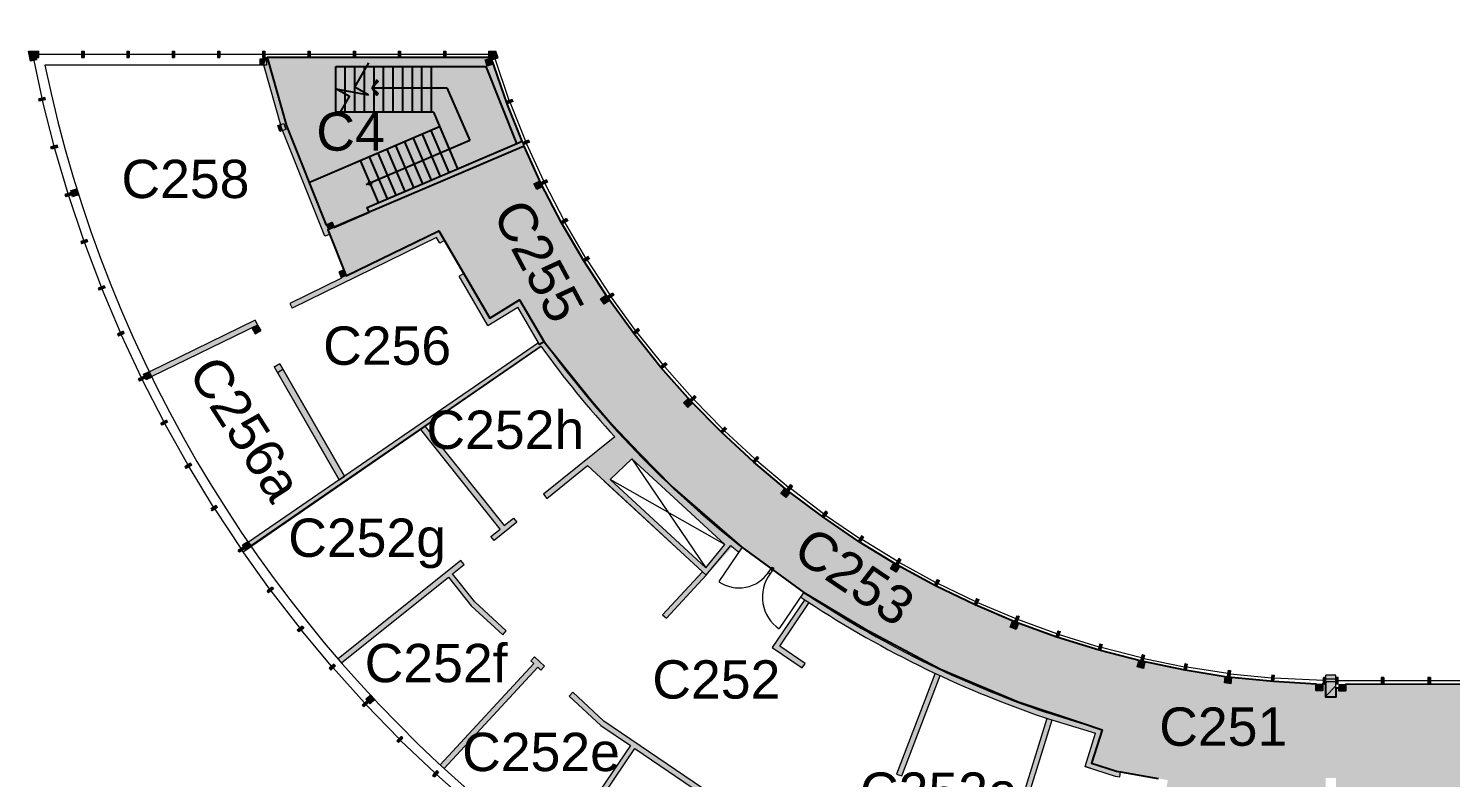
# Model space of a CAD drawing. Extents: x 674 to 9317, y -1087 to 3542.
# Drawn here: x 674 to 2009, y 1297 to 2001 of the extents above; entities that cross this region are included whole.
import ezdxf

# ---------------------------------------------------------------- set-up
doc = ezdxf.new("R2010")
doc.units = 0
doc.header["$LTSCALE"] = 0.004
doc.header["$MEASUREMENT"] = 0
doc.layers.get('0').update_dxf_attribs({"linetype": 'CONTINUOUS'})
for name, color, linetype in [('CORRIDOR HATCH', 253, 'CONTINUOUS'), ('SOLID', 7, 'CONTINUOUS'), ('STAIR', 252, 'CONTINUOUS')]:
    doc.layers.add(name, color=color, linetype=linetype)
doc.layers.add('Room Number', color=7, linetype='CONTINUOUS', lineweight=9)
doc.layers.add('WALL', color=7, linetype='CONTINUOUS', lineweight=0)
doc.styles.add('style1', font='arial.ttf')

# ---------------------------------------------------------------- blocks, each defined once
blk = doc.blocks.new('*X23')
at = {"color": 0}
for p, q in [((773.988886, 1318.461108), (783.488886, 1327.961108)), ((782.402147, 1314.5), (783.488886, 1315.586739))]:
    blk.add_line(p, q, dxfattribs=at)

msp = doc.modelspace()

# ---------------------------------------------------------------- hatches: boundary and pattern name
at = {"layer": 'CORRIDOR HATCH'}
h = msp.add_hatch(color=256, dxfattribs=at)
h.dxf.hatch_style = 1
h.paths.add_polyline_path([(2231.1, 2606.9), (2231.1, 2457.7), (2623.6, 2457.7), (2623.6, 2472.4), (2636.2, 2472.4), (2636.2, 2600.4), (2623.6, 2600.4), (2623.6, 2606.9)])
h.paths.add_polyline_path([(953.3, 1816.2), (958.8, 1818.6), (960.7, 1814.1), (993.8, 1828.3), (991.9, 1832.7), (1132.6, 1893), (1137.4, 1895), (1123.4, 1930.1), (1108.4, 1973.6), (936.2, 1973.6), (898, 1973.6), (916.1, 1909.4)])
h.paths.add_polyline_path([(1791.5, 1230.9), (1791.5, 1226), (1787.5, 1226), (1787.5, 1036.4), (1892.1, 1036.4), (1892.1, 1226), (1827.5, 1226), (1827.5, 1230.9)])
h.paths.add_polyline_path([(2220.7, 1025), (2220.7, 1003.4), (2225.1, 1003.4), (2225.1, 992.4), (2220.7, 992.4), (2220.7, 798.4), (2225.1, 798.4), (2225.1, 794), (2383.1, 794), (2383.1, 797.4), (2392.1, 797.4), (2392.1, 794), (2536.1, 794), (2536.1, 814.5), (2540.9, 814.5), (2540.9, 914.5), (2536.1, 914.5), (2536.1, 935), (2366.1, 935), (2366.1, 1025)])
h.paths.add_polyline_path([(3828, 1219.5), (3828, 1008.4), (4073.1, 1008.4), (4073.1, 1019.9), (4078, 1019.9), (4078, 1207.9), (4073.1, 1207.9), (4073.1, 1219.5)])
h.paths.add_polyline_path([(4403.6, 2785.9), (4403.6, 2617.9), (4655.6, 2617.9), (4655.6, 2659.9), (4667.6, 2659.9), (4667.6, 2731.9), (4655.6, 2731.9), (4655.6, 2785.9)])
h.paths.add_polyline_path([(5211.2, -706.1), (5211.2, -712.1), (5201.2, -712.1), (5201.2, -962.1), (5255.2, -962.1), (5255.2, -712.1), (5247.2, -712.1), (5247.2, -706.1)])
h.paths.add_polyline_path([(5585.6, 613.9), (5585.6, 601.9), (5401.6, 601.9), (5401.6, 437.9), (5663.6, 437.9), (5663.6, 601.9), (5657.6, 601.9), (5657.6, 613.9)])
edge = h.paths.add_edge_path()
edge.add_arc((5687.6, 1657.9), 71.8, 270, 450)
edge.add_line((5687.6, 1729.7), (5587.9, 1729.9))
edge.add_line((5587.9, 1729.9), (5587.9, 1727.3))
edge.add_line((5587.9, 1727.3), (5577.4, 1727.3))
edge.add_line((5577.4, 1727.3), (5577.4, 1725.8))
edge.add_line((5577.4, 1725.8), (5578.9, 1725.8))
edge.add_line((5578.9, 1725.8), (5578.9, 1659.9))
edge.add_line((5578.9, 1659.9), (5587.9, 1659.9))
edge.add_line((5587.9, 1659.9), (5587.9, 1585.9))
edge.add_line((5587.9, 1585.9), (5681.6, 1585.9))
edge.add_line((5681.6, 1585.9), (5687.6, 1586.1))
h.paths.add_polyline_path([(6335.6, 2785.9), (6335.6, 2617.9), (6527.6, 2617.9), (6527.6, 2605.9), (6599.6, 2605.9), (6599.6, 2617.9), (6605.6, 2617.9), (6605.6, 2785.9)])
h.paths.add_polyline_path([(7421.6, 613.9), (7421.6, 601.9), (7415.6, 601.9), (7415.6, 433.9), (7679.6, 433.9), (7679.6, 601.9), (7493.6, 601.9), (7493.6, 613.9)])
h.paths.add_polyline_path([(8765, 2446.3), (8765, 2440), (8757.8, 2440), (8757.8, 2403.5), (8765, 2403.5), (8765, 2203.3), (8920.7, 2203.3), (8920.7, 2446.3)])
h = msp.add_hatch(color=256, dxfattribs=at)
h.dxf.hatch_style = 1
h.paths.add_polyline_path([(2622, 1376.4), (2214.1, 1376.4), (2214.1, 1380.8), (2208.1, 1380.8), (2208.1, 1385.2), (2165.4, 1385.2), (2121.6, 1385.2), (1910.6, 1384.9), (1910.6, 1378.9), (1904.6, 1378.9), (1904.6, 1381.4), (1901.6, 1381.4), (1901.6, 1372.8), (1892.1, 1372.8), (1892.1, 1385.3), (1890.1, 1385.4), (1889.1, 1385.2), (1889.1, 1379.2), (1883.1, 1379.2), (1883.1, 1385.2), (1843, 1387.7), (1803.7, 1391.4), (1797.7, 1392.1), (1759.9, 1398.3), (1719.3, 1406.6), (1679.3, 1416.9), (1639.7, 1429.2), (1600.8, 1443.2), (1562.8, 1459.5), (1525.5, 1477.5), (1489.2, 1497.3), (1453.9, 1518.8), (1419.7, 1542.1), (1386.5, 1566.9), (1354.9, 1593.6), (1324.6, 1621.7), (1295.4, 1651.1), (1267.8, 1682.6), (1242.3, 1714.5), (1218, 1748), (1195.4, 1782.6), (1174.5, 1818.4), (1155.3, 1855), (1139.3, 1890.5), (955.1, 1811.7), (972.3, 1768.5), (1059.2, 1810.8), (1107.1, 1728.7), (1135.1, 1746), (1158, 1706.7), (1202.9, 1650.9), (1221.6, 1629), (1247.9, 1601.5), (1278.3, 1570.4), (1343.8, 1513.8), (1402.1, 1471.3), (1458.6, 1437.4), (1530.2, 1399.1), (1603.2, 1368.6), (1662.8, 1348.7), (1682, 1342.2), (1672.2, 1310.8), (1695.6, 1303.5), (1699.4, 1302.8), (1734.8, 1296.5), (1743.8, 1294.9), (1733.9, 1239.8), (1783.8, 1230.9), (1791.5, 1230.9), (1827.5, 1230.9), (1892.1, 1230.9), (1892.1, 1296.8), (1901.6, 1296.8), (1901.6, 1288.4), (2220.7, 1288.4), (2220.7, 1171.4), (2231.1, 1171.4), (2231.1, 1159.9), (2231.1, 1158.5), (2523.8, 1158.5), (2523.8, 1279.9), (2615.1, 1279.9)])
at = {"layer": 'SOLID'}
for points in [[(1110.2, 1967.4), (1104.5, 1965.6), (1102.7, 1971.3), (1108.4, 1973.1)], [(889, 1722.4), (883.6, 1719.8), (886.8, 1714.2), (892, 1717.2)]]:
    msp.add_hatch(color=256, dxfattribs=at).paths.add_polyline_path(points)
h = msp.add_hatch(color=256, dxfattribs=at)
h.dxf.hatch_style = 1
h.paths.add_polyline_path([(912.9, 1680.8), (907.7, 1677.8), (965.7, 1577), (970.6, 1580.4)])
h.paths.add_polyline_path([(909.9, 1686), (904.7, 1683), (907.7, 1677.8), (912.9, 1680.8)])
h.paths.add_polyline_path([(1082.6, 1770.7), (1078.4, 1768.2), (1105.4, 1721.9), (1133.4, 1739.2), (1153.9, 1704), (1158, 1706.7), (1135.1, 1746), (1107.1, 1728.7)])
h.paths.add_polyline_path([(1059.2, 1810.8), (972.3, 1768.5), (970.1, 1774.1), (965.6, 1772.2), (967.9, 1766.3), (919.2, 1742.6), (921.4, 1738.2), (1057.2, 1804.5), (1060.3, 1799.3), (1064.5, 1801.7)])
h = msp.add_hatch(color=256, dxfattribs=at)
h.dxf.hatch_style = 1
h.paths.add_polyline_path([(1306.7, 1490.7), (1310.4, 1487.3), (1335, 1514, 0.002002), (1341.1, 1509.1), (1344.1, 1513.5, -0.069057), (1158, 1706.7), (1153.9, 1704), (1152.9, 1705.7), (970.6, 1580.4), (970.6, 1580.4), (965.7, 1577), (880.4, 1518.4), (882.7, 1515.1), (1155.1, 1702.4, 0.028363), (1224.5, 1617.3), (1157.4, 1563.5), (1160.5, 1559.6), (1198.9, 1590.4)])
h.paths.add_polyline_path([(1240.6, 1596.6), (1327.7, 1516.1), (1309.9, 1494.4), (1220, 1577.4)], flags=16)
h = msp.add_hatch(color=256, dxfattribs=at)
h.dxf.hatch_style = 1
h.paths.add_polyline_path([(1046.3, 1627), (1042.2, 1624.2), (1116.7, 1530.8), (1108, 1523.8), (1111.1, 1519.9), (1132.5, 1537.1), (1129.3, 1541), (1120.6, 1534)])
h = msp.add_hatch(color=256, dxfattribs=at)
h.dxf.hatch_style = 1
h.paths.add_polyline_path([(1089.7, 1458.7), (1119.2, 1431.5), (1122.5, 1435.2), (1093.1, 1462.4), (1072.1, 1488.6), (1083, 1497.4), (1079.9, 1501.3), (964.7, 1408.9, 0.001018), (968, 1405.1), (1068.2, 1485.5)])
h = msp.add_hatch(color=256, dxfattribs=at)
h.dxf.hatch_style = 1
h.paths.add_polyline_path([(1310.4, 1487.3), (1306.7, 1490.7), (1269.4, 1450.3), (1273.1, 1446.9)])
h = msp.add_hatch(color=256, dxfattribs=at)
h.dxf.hatch_style = 1
h.paths.add_polyline_path([(1402, 1471.3), (1399.1, 1467, 0.066182), (1627.8, 1353.9), (1675.9, 1339), (1666.1, 1307.6), (1670.8, 1306.1), (1694.4, 1298.8), (1698.6, 1298), (1699.4, 1302.8), (1695.6, 1303.5), (1672.2, 1310.8), (1682, 1342.2), (1630, 1358.3, -0.065952)])
h = msp.add_hatch(color=256, dxfattribs=at)
h.dxf.hatch_style = 1
h.paths.add_polyline_path([(1407.1, 1461.7, -0.001292), (1402.9, 1464.5), (1372.3, 1419.6), (1400.4, 1400.4), (1403.2, 1404.6), (1379.3, 1420.9)])
h = msp.add_hatch(color=256, dxfattribs=at)
h.dxf.hatch_style = 1
h.paths.add_polyline_path([(1149, 1410.8), (1145.6, 1407.1), (1148.4, 1404.5), (1060.5, 1309.4, 0.001007), (1064.2, 1306), (1152.1, 1401.1), (1155.1, 1398.3), (1158.5, 1401.9)])
h = msp.add_hatch(color=256, dxfattribs=at)
h.dxf.hatch_style = 1
h.paths.add_polyline_path([(1529.9, 1393.2, -0.001295), (1525.4, 1395.3), (1489.1, 1300.5), (1493.9, 1299)])
h = msp.add_hatch(color=256, dxfattribs=at)
h.dxf.hatch_style = 1
h.paths.add_polyline_path([(1243.4, 1324.5), (1312.8, 1277.3), (1315.6, 1281.4), (1214.3, 1350.4), (1185, 1377.5), (1181.6, 1373.8), (1211.5, 1346.2), (1239.2, 1327.4), (1166.9, 1221.1, 0.001005), (1171, 1218.2)])
h = msp.add_hatch(color=256, dxfattribs=at)
h.dxf.hatch_style = 1
h.paths.add_polyline_path([(1635.2, 1351.6), (1630.5, 1353.1), (1531.7, 1035.1, 0.001005), (1536.5, 1033.6)])

# ---------------------------------------------------------------- linework, layer by layer
at = {"layer": 'CORRIDOR HATCH'}
msp.add_lwpolyline([(953.3, 1816.2), (958.8, 1818.6), (960.7, 1814.1), (993.8, 1828.3), (991.9, 1832.7), (1132.6, 1893), (1137.4, 1895), (1123.4, 1930.1), (1108.4, 1973.6), (936.2, 1973.6), (898, 1973.6), (916.1, 1909.4), (953.3, 1816.2)], close=True, dxfattribs=at)
msp.add_lwpolyline([(2121.6, 1385.2), (1910.6, 1384.9), (1910.6, 1378.9), (1904.6, 1378.9), (1904.6, 1381.4), (1901.6, 1381.4), (1901.6, 1372.8), (1892.1, 1372.8), (1892.1, 1385.3), (1890.1, 1385.4), (1889.1, 1385.2), (1889.1, 1379.2), (1883.1, 1379.2), (1883.1, 1385.2), (1843, 1387.7), (1803.7, 1391.4), (1797.7, 1392.1), (1759.9, 1398.3), (1719.3, 1406.6), (1679.3, 1416.9), (1639.7, 1429.2), (1600.8, 1443.2), (1562.8, 1459.5), (1525.5, 1477.5), (1489.2, 1497.3), (1453.9, 1518.8), (1419.7, 1542.1), (1386.5, 1566.9), (1354.9, 1593.6), (1324.6, 1621.7), (1295.4, 1651.1), (1267.8, 1682.6), (1242.3, 1714.5), (1218, 1748), (1195.4, 1782.6), (1174.5, 1818.4), (1155.3, 1855), (1139.3, 1890.5), (955.1, 1811.7), (972.3, 1768.5), (1059.2, 1810.8), (1107.1, 1728.7), (1135.1, 1746), (1158, 1706.7), (1202.9, 1650.9), (1221.6, 1629), (1247.9, 1601.5), (1278.3, 1570.4), (1343.8, 1513.8), (1402.1, 1471.3), (1458.6, 1437.4), (1530.2, 1399.1), (1603.2, 1368.6), (1662.8, 1348.7), (1682, 1342.2), (1672.2, 1310.8), (1695.6, 1303.5), (1699.4, 1302.8), (1734.8, 1296.5)], dxfattribs=at)
at = {"layer": 'SOLID'}
msp.add_lwpolyline([(1158, 1706.7), (1153.9, 1704), (1153.4, 1704.7)], dxfattribs=at)
for points in [[(675.5, 1972.3), (681.3, 1973.6), (673.9, 1979.6), (681.3, 1979.6)], [(681.3, 1973.6), (683.6, 1973.6), (681.3, 1979.6), (683.6, 1979.6)], [(723.8, 1973.6), (726.1, 1973.6), (723.8, 1979.6), (726.1, 1979.6)], [(766.3, 1973.6), (768.5, 1973.6), (766.3, 1979.6), (768.5, 1979.6)], [(808.8, 1973.6), (811, 1973.6), (808.8, 1979.6), (811, 1979.6)], [(851.3, 1973.6), (853.5, 1973.6), (851.3, 1979.6), (853.5, 1979.6)], [(893.7, 1973.6), (896, 1973.6), (893.7, 1979.6), (896, 1979.6)], [(936.2, 1973.6), (938.5, 1973.6), (936.2, 1979.6), (938.5, 1979.6)], [(978.7, 1973.6), (981, 1973.6), (978.7, 1979.6), (981, 1979.6)], [(1021.2, 1973.6), (1023.4, 1973.6), (1021.2, 1979.6), (1023.4, 1979.6)], [(1063.7, 1973.6), (1065.9, 1973.6), (1063.7, 1979.6), (1065.9, 1979.6)], [(1106.2, 1973.6), (1106.2, 1979.6), (1108.4, 1973.6), (1108.4, 1979.6)], [(1108.4, 1973.6), (1112.7, 1979.6), (1114.1, 1975.5)], [(1108.4, 1973.6), (1108.4, 1979.6), (1112.7, 1979.6)], [(675.5, 1972.3), (681.3, 1973.6), (675.9, 1970.1), (681.8, 1971.4)], [(891.4, 1966.3), (891.4, 1972.3), (895, 1966.3), (897.4, 1972.3)], [(911.5, 1907.7), (916.1, 1909.4), (895, 1966.3), (898, 1973.6)], [(1108.4, 1973.6), (1114.1, 1975.5), (1109.1, 1971.4), (1114.8, 1973.4)], [(683.5, 1934.9), (689.3, 1936.2), (684.1, 1932.7), (689.9, 1934)], [(1122.5, 1932.4), (1128.2, 1934.3), (1123.3, 1930.2), (1128.9, 1932.2)], [(908.1, 1909.9), (909.9, 1904.2), (910.6, 1910.7), (912.6, 1905.1)], [(952.2, 1805.7), (956.7, 1807.5), (911.5, 1907.7), (916.1, 1909.4)], [(695, 1889.7), (700.8, 1891.3), (695.6, 1887.5), (701.4, 1889.1)], [(991.9, 1832.7), (993.8, 1828.3), (1137.4, 1895), (1139.3, 1890.5)], [(1137.9, 1894.3), (1143.5, 1896.2), (1138.6, 1892.1), (1144.3, 1894.1)], [(1148.6, 1855.1), (1154, 1857.7), (1151.2, 1849.7), (1156.6, 1852.3)], [(1155, 1856.1), (1156, 1854.1), (1160.4, 1858.8), (1161.4, 1856.7)], [(708.1, 1844.9), (713.9, 1846.7), (708.9, 1842.8), (714.6, 1844.6)], [(713.6, 1848.6), (719.3, 1850.4), (715.4, 1842.9), (721.1, 1844.7)], [(953.3, 1816.2), (955.1, 1811.7), (958.8, 1818.6), (960.7, 1814.1)], [(1174, 1819.4), (1175.1, 1817.4), (1179.2, 1822.3), (1180.4, 1820.3)], [(723, 1800.7), (728.6, 1802.7), (723.7, 1798.6), (729.4, 1800.6)], [(1194.8, 1783.6), (1196, 1781.7), (1199.9, 1786.8), (1201.1, 1784.9)], [(967.9, 1766.3), (972.3, 1768.5), (965.6, 1772.2), (970.1, 1774.1)], [(739.4, 1757.1), (745, 1759.3), (740.3, 1755), (745.8, 1757.2)], [(1211.1, 1746.9), (1216.1, 1750.3), (1214.5, 1742), (1219.5, 1745.4)], [(1217.4, 1748.9), (1222.3, 1752.3), (1218.6, 1747.1), (1223.5, 1750.4)], [(889, 1722.4), (886.9, 1726.8), (789.6, 1674), (787.5, 1678.3)], [(757.4, 1714.1), (762.9, 1716.5), (758.4, 1712), (763.9, 1714.5)], [(1241.6, 1715.4), (1242.9, 1713.6), (1246.3, 1719), (1247.7, 1717.2)], [(1267.4, 1683.1), (1268.9, 1681.4), (1272, 1687), (1273.5, 1685.2)], [(777, 1671.8), (778.1, 1669.8), (782.5, 1674.4), (783.5, 1672.4)], [(781.9, 1676.2), (787.2, 1678.8), (784.5, 1670.8), (789.9, 1673.5)], [(1294.9, 1652.1), (1299.2, 1656.2), (1296.4, 1650.5), (1300.8, 1654.5)], [(1289, 1649.2), (1293.4, 1653.3), (1293.1, 1644.8), (1297.5, 1648.9)], [(798.2, 1630.2), (799.3, 1628.3), (803.5, 1633.1), (804.6, 1631.1)], [(1323.8, 1622.5), (1325.4, 1620.9), (1328, 1626.8), (1329.6, 1625.2)], [(822.1, 1587.6), (821, 1589.5), (827.2, 1590.6), (826.1, 1592.6)], [(1354.1, 1594.4), (1355.8, 1592.9), (1358.1, 1598.9), (1359.8, 1597.4)], [(1380.4, 1564), (1385.1, 1560.3), (1384.2, 1568.7), (1388.9, 1565)], [(1385.8, 1567.8), (1389.5, 1572.5), (1387.6, 1566.4), (1391.3, 1571.1)], [(846.4, 1547.8), (845.1, 1549.7), (851.4, 1551), (850.2, 1552.9)], [(1418.8, 1542.8), (1420.6, 1541.5), (1422.3, 1547.7), (1424.1, 1546.4)], [(1452.9, 1519.5), (1454.8, 1518.3), (1456.2, 1524.5), (1458.1, 1523.3)], [(872.1, 1508.9), (870.8, 1510.7), (877, 1512.3), (875.8, 1514.1)], [(878.3, 1510.9), (874.9, 1515.8), (883.2, 1514.3), (879.8, 1519.2)], [(1483.5, 1493.4), (1486.5, 1498.6), (1488.7, 1490.4), (1491.7, 1495.6)], [(1488.2, 1497.9), (1491.2, 1503.1), (1490.2, 1496.7), (1493.2, 1501.9)], [(1524.5, 1478), (1526.5, 1477), (1527.3, 1483.4), (1529.3, 1482.3)], [(899.2, 1471), (897.9, 1472.8), (904, 1474.6), (902.7, 1476.3)], [(1561.8, 1460), (1563.8, 1459.1), (1564.2, 1465.5), (1566.3, 1464.5)], [(1595.8, 1438.7), (1601.4, 1436.5), (1598, 1444.3), (1603.6, 1442.1)], [(1602.1, 1449.4), (1604.1, 1448.6), (1599.9, 1443.8), (1601.9, 1443)], [(926.3, 1435.8), (927.8, 1434.1), (931, 1439.6), (932.4, 1437.8)], [(1638.7, 1429.6), (1640.8, 1428.9), (1640.6, 1435.3), (1642.7, 1434.5)], [(1678.2, 1417.3), (1680.4, 1416.6), (1679.8, 1423), (1682, 1422.4)], [(956.2, 1400), (957.7, 1398.3), (960.7, 1403.9), (962.2, 1402.3)], [(1716.4, 1407), (1722.2, 1405.7), (1715, 1401.2), (1720.9, 1399.9)], [(1719.6, 1412.7), (1721.8, 1412.2), (1718.2, 1406.9), (1720.4, 1406.4)], [(1759.8, 1404.4), (1762, 1404), (1758.8, 1398.5), (1761, 1398.1)], [(1797, 1386.2), (1802.9, 1385.4), (1797.7, 1392.1), (1803.7, 1391.4)], [(1799.6, 1392.2), (1800.4, 1398.1), (1801.9, 1391.9), (1802.6, 1397.9)], [(1840.8, 1387.9), (1843, 1387.7), (1841.3, 1393.8), (1843.5, 1393.6)], [(1890.1, 1391.4), (1892.3, 1391.4), (1890.1, 1385.4), (1892.3, 1385.4)], [(1892.1, 1393.4), (1901.6, 1393.4), (1892.1, 1372.8), (1901.6, 1372.8)], [(1901.6, 1391.2), (1903.8, 1391.2), (1901.6, 1385.2), (1903.8, 1385.2)], [(1944.2, 1391.2), (1946.5, 1391.2), (1944.2, 1385.2), (1946.5, 1385.2)], [(1988, 1391.2), (1990.3, 1391.2), (1988, 1385.2), (1990.3, 1385.2)], [(1883.1, 1385.2), (1889.1, 1385.2), (1883.1, 1379.2), (1889.1, 1379.2)], [(1904.6, 1384.9), (1910.6, 1384.9), (1904.6, 1378.9), (1910.6, 1378.9)], [(987.3, 1365.3), (988.8, 1363.7), (991.7, 1369.4), (993.2, 1367.8)], [(990.6, 1370.9), (994.7, 1366.5), (995, 1375), (999.1, 1370.6)], [(1019.7, 1331.8), (1021.3, 1330.2), (1023.9, 1336), (1025.5, 1334.4)], [(1053.4, 1299.3), (1055.1, 1297.9), (1057.3, 1303.9), (1059, 1302.4)]]:
    msp.add_solid(points, dxfattribs=at)
at = {"layer": 'STAIR'}
for p, q in [((962.4, 1965.3), (1103.7, 1965.3)), ((962.4, 1922.3), (962.4, 1965.3)), ((971.4, 1922.3), (971.4, 1965.3)), ((980.4, 1922.3), (980.4, 1965.3)), ((989.4, 1922.3), (989.4, 1965.3)), ((998.4, 1922.3), (998.4, 1965.3)), ((1007.4, 1922.3), (1007.4, 1965.3)), ((1016.4, 1922.3), (1016.4, 1965.3)), ((1025.4, 1922.3), (1025.4, 1965.3)), ((1034.4, 1922.3), (1034.4, 1965.3)), ((1043.4, 1922.3), (1043.4, 1965.3)), ((1052.4, 1922.3), (1052.4, 1965.3)), ((1132.6, 1893), (1103.7, 1965.3)), ((996.6, 1945.3), (1066.9, 1945.3)), ((1066.9, 1945.3), (1088.2, 1895.6)), ((1054.2, 1922.3), (962.4, 1922.3)), ((1054.2, 1922.3), (1076.9, 1869.1)), ((937.3, 1856.2), (1060, 1908.7)), ((1035.2, 1898), (1052.1, 1858.5)), ((1043.5, 1901.6), (1060.4, 1862)), ((1051.7, 1905.1), (1068.6, 1865.6)), ((1088.2, 1895.6), (991, 1854)), ((1002.1, 1883.9), (1019, 1844.3)), ((1010.4, 1887.4), (1027.3, 1847.9)), ((1018.6, 1891), (1035.5, 1851.4)), ((1026.9, 1894.5), (1043.8, 1855)), ((985.5, 1876.8), (1002.4, 1837.3)), ((993.8, 1880.3), (1010.7, 1840.8))]:
    msp.add_line(p, q, dxfattribs=at)
msp.add_lwpolyline([(966.9, 1922.3), (975.3, 1936.9), (962.5, 1944.3), (992.9, 1938.6), (980.4, 1945.8), (993.6, 1968.6)], dxfattribs=at)
for points in [[(996.6, 1945.3), (1002.3, 1951), (1001, 1952.3)], [(996.6, 1945.3), (1002.3, 1939.7), (1001, 1938.4)]]:
    msp.add_lwpolyline(points, close=True, dxfattribs=at)
msp.add_circle((994.6, 1855.5), 1.56, dxfattribs=at)
at = {"layer": 'WALL'}
for p, q in [((673.9, 1979.6), (683.6, 1979.6)), ((675.9, 1970.1), (673.9, 1979.6)), ((681.3, 1973.6), (681.3, 1979.6)), ((683.6, 1973.6), (683.6, 1979.6)), ((723.8, 1976.6), (683.6, 1976.6)), ((723.8, 1979.6), (723.8, 1973.6)), ((723.8, 1979.6), (726.1, 1979.6)), ((726.1, 1979.6), (726.1, 1973.6)), ((766.3, 1976.6), (726.1, 1976.6)), ((766.3, 1979.6), (766.3, 1973.6)), ((766.3, 1979.6), (768.5, 1979.6)), ((768.5, 1979.6), (768.5, 1973.6)), ((808.8, 1976.6), (768.5, 1976.6)), ((808.8, 1979.6), (811, 1979.6)), ((808.8, 1979.6), (808.8, 1973.6)), ((811, 1979.6), (811, 1973.6)), ((851.3, 1976.6), (811, 1976.6)), ((851.3, 1979.6), (853.5, 1979.6)), ((851.3, 1979.6), (851.3, 1973.6)), ((853.5, 1979.6), (853.5, 1973.6)), ((893.7, 1976.6), (853.5, 1976.6)), ((893.7, 1979.6), (896, 1979.6)), ((893.7, 1979.6), (893.7, 1973.6)), ((896, 1979.6), (896, 1973.6)), ((936.2, 1976.6), (896, 1976.6)), ((936.2, 1979.6), (938.5, 1979.6)), ((936.2, 1979.6), (936.2, 1973.6)), ((938.5, 1979.6), (938.5, 1973.6)), ((978.7, 1976.6), (938.5, 1976.6)), ((978.7, 1979.6), (981, 1979.6)), ((978.7, 1979.6), (978.7, 1973.6)), ((981, 1979.6), (981, 1973.6)), ((1021.2, 1976.6), (981, 1976.6)), ((1021.2, 1979.6), (1023.4, 1979.6)), ((1021.2, 1979.6), (1021.2, 1973.6)), ((1023.4, 1979.6), (1023.4, 1973.6)), ((1063.7, 1976.6), (1023.4, 1976.6)), ((1063.7, 1979.6), (1065.9, 1979.6)), ((1063.7, 1979.6), (1063.7, 1973.6)), ((1065.9, 1979.6), (1065.9, 1973.6)), ((1106.2, 1976.6), (1065.9, 1976.6)), ((1106.2, 1979.6), (1112.7, 1979.6)), ((1106.2, 1973.6), (1106.2, 1979.6)), ((1108.4, 1973.6), (1108.4, 1979.6)), ((1114.8, 1973.4), (1112.7, 1979.6)), ((681.3, 1973.6), (675.5, 1972.3)), ((681.8, 1971.4), (675.9, 1970.1)), ((678.9, 1970.7), (686.5, 1935.5)), ((681.8, 1971.4), (681.3, 1973.6)), ((681.3, 1973.6), (683.6, 1973.6)), ((891.4, 1966.3), (689.2, 1966.3)), ((723.8, 1973.6), (726.1, 1973.6)), ((766.3, 1973.6), (768.5, 1973.6)), ((808.8, 1973.6), (811, 1973.6)), ((851.3, 1973.6), (853.5, 1973.6)), ((893.7, 1973.6), (898, 1973.6)), ((911.4, 1907.9), (895, 1966.3)), ((916.1, 1909.4), (898, 1973.6)), ((936.2, 1973.6), (938.5, 1973.6)), ((978.7, 1973.6), (981, 1973.6)), ((1021.2, 1973.6), (1023.4, 1973.6)), ((1063.7, 1973.6), (1065.9, 1973.6)), ((1106.2, 1973.6), (1108.4, 1973.6)), ((1108.4, 1973.6), (1114.1, 1975.5)), ((1109.1, 1971.4), (1108.4, 1973.6)), ((1109.1, 1971.4), (1114.8, 1973.4)), ((1125.4, 1933.3), (1112, 1972.4)), ((689.3, 1936.2), (683.5, 1934.9)), ((683.8, 1933.8), (683.5, 1934.9)), ((684.1, 1932.7), (683.8, 1933.8)), ((689.9, 1934), (684.1, 1932.7)), ((697.9, 1890.5), (687, 1933.4)), ((689.9, 1934), (689.3, 1936.2)), ((1128.2, 1934.3), (1122.6, 1932.2)), ((1122.6, 1932.2), (1123.4, 1930.1)), ((1128.9, 1932.2), (1123.4, 1930.1)), ((1126.2, 1931.2), (1140.6, 1895)), ((1128.9, 1932.2), (1128.2, 1934.3)), ((952.2, 1805.7), (911.5, 1907.7)), ((953.3, 1816.2), (916.1, 1909.4)), ((700.8, 1891.3), (695, 1889.7)), ((695.3, 1888.6), (695, 1889.7)), ((695.6, 1887.5), (695.3, 1888.6)), ((701.4, 1889.1), (695.6, 1887.5)), ((698.5, 1888.3), (711, 1845.8)), ((701.4, 1889.1), (700.8, 1891.3)), ((991.9, 1832.7), (1137.4, 1895)), ((993.8, 1828.3), (1139.3, 1890.5)), ((1138.3, 1892.7), (1137.4, 1895)), ((1143.4, 1896.1), (1137.9, 1893.8)), ((1139.3, 1890.5), (1138.3, 1892.7)), ((1144.3, 1894.1), (1138.8, 1891.7)), ((1157.7, 1857.5), (1141.5, 1892.9)), ((1143.4, 1896.1), (1144.3, 1894.1)), ((1160.4, 1858.8), (1155, 1856.1)), ((1161.4, 1856.7), (1156, 1854.1)), ((1160.4, 1858.8), (1161.4, 1856.7)), ((713.9, 1846.7), (708.1, 1844.9)), ((708.1, 1844.9), (708.9, 1842.8)), ((714.6, 1844.6), (708.9, 1842.8)), ((725.8, 1801.7), (711.7, 1843.7)), ((714.2, 1845.7), (713.9, 1846.7)), ((714.2, 1845.7), (714.6, 1844.6)), ((1155.5, 1855.1), (1155, 1856.1)), ((1155.5, 1855.1), (1156, 1854.1)), ((1158.7, 1855.4), (1176.7, 1820.8)), ((991.9, 1832.7), (993.8, 1828.3)), ((953.3, 1816.2), (958.8, 1818.6)), ((960.7, 1814.1), (958.8, 1818.6)), ((1179.2, 1822.3), (1174, 1819.4)), ((1174, 1819.4), (1175.1, 1817.4)), ((1180.4, 1820.3), (1175.1, 1817.4)), ((1197.4, 1785.2), (1177.7, 1818.9)), ((1179.2, 1822.3), (1180.4, 1820.3)), ((1057.2, 1804.5), (921.4, 1738.2)), ((956.7, 1807.5), (952.2, 1805.7)), ((955.1, 1811.7), (960.7, 1814.1)), ((956.7, 1807.5), (955.1, 1811.7)), ((1059.2, 1810.8), (972.3, 1768.5)), ((1060.3, 1799.3), (1057.2, 1804.5)), ((1064.5, 1801.7), (1059.2, 1810.8)), ((728.6, 1802.7), (723, 1800.7)), ((723, 1800.7), (723.3, 1799.7)), ((723.3, 1799.7), (723.7, 1798.6)), ((729.4, 1800.6), (723.7, 1798.6)), ((726.6, 1799.6), (742.2, 1758.2)), ((728.6, 1802.7), (729, 1801.7)), ((729, 1801.7), (729.4, 1800.6)), ((1064.5, 1801.7), (1060.3, 1799.3)), ((1199.9, 1786.8), (1194.8, 1783.6)), ((1194.8, 1783.6), (1195.4, 1782.6)), ((1195.4, 1782.6), (1196, 1781.7)), ((1201.1, 1784.9), (1196, 1781.7)), ((1198.6, 1783.3), (1219.8, 1750.6)), ((967.9, 1766.3), (919.2, 1742.6)), ((970.1, 1774.1), (965.6, 1772.2)), ((967.9, 1766.3), (965.6, 1772.2)), ((972.3, 1768.5), (970.1, 1774.1)), ((1082.6, 1770.7), (1078.4, 1768.2)), ((1105.4, 1721.9), (1078.4, 1768.2)), ((1107.1, 1728.7), (1082.6, 1770.7)), ((745, 1759.3), (739.4, 1757.1)), ((739.4, 1757.1), (739.8, 1756)), ((739.8, 1756), (740.3, 1755)), ((745.8, 1757.2), (740.3, 1755)), ((760.2, 1715.3), (743, 1756.1)), ((745, 1759.3), (745.8, 1757.2)), ((1222.3, 1752.3), (1217.4, 1748.9)), ((1223.5, 1750.4), (1218.6, 1747.1)), ((1222.3, 1752.3), (1223.5, 1750.4)), ((919.2, 1742.6), (921.4, 1738.2)), ((1105.4, 1721.9), (1133.4, 1739.2)), ((1107.1, 1728.7), (1135.1, 1746)), ((1153.9, 1704), (1133.4, 1739.2)), ((1158, 1706.7), (1135.1, 1746)), ((1244, 1717.2), (1221.1, 1748.8)), ((886.9, 1726.8), (787.5, 1678.3)), ((886.9, 1726.8), (889, 1722.4)), ((762.9, 1716.5), (757.4, 1714.1)), ((757.4, 1714.1), (758.4, 1712)), ((763.9, 1714.5), (758.4, 1712)), ((761.1, 1713.3), (779.8, 1673.1)), ((762.9, 1716.5), (763.4, 1715.5)), ((889, 1722.4), (789.6, 1674)), ((883.6, 1719.8), (886.8, 1714.2)), ((886.8, 1714.2), (892, 1717.2)), ((889, 1722.4), (892, 1717.2)), ((1246.3, 1719), (1241.6, 1715.4)), ((1241.6, 1715.4), (1242.9, 1713.6)), ((1247.7, 1717.2), (1242.9, 1713.6)), ((1245.3, 1715.4), (1269.7, 1685)), ((1247.7, 1717.2), (1246.3, 1719)), ((1155.2, 1702.3), (875.6, 1509.1)), ((904.7, 1683), (909.9, 1686)), ((904.7, 1683), (965.4, 1577.4)), ((909.9, 1686), (970.6, 1580.4)), ((1272, 1687), (1267.4, 1683.1)), ((1268.1, 1682.2), (1267.4, 1683.1)), ((1273.5, 1685.2), (1268.9, 1681.4)), ((1297, 1654.1), (1271.2, 1683.3)), ((1272, 1687), (1273.5, 1685.2)), ((782.5, 1674.4), (777, 1671.8)), ((777, 1671.8), (778.1, 1669.8)), ((783.5, 1672.4), (778.1, 1669.8)), ((800.9, 1631.7), (780.8, 1671.1)), ((782.5, 1674.4), (782.9, 1673.4)), ((783.5, 1672.4), (782.9, 1673.4)), ((907.7, 1677.8), (912.9, 1680.8)), ((1268.9, 1681.4), (1268.1, 1682.2)), ((1299.2, 1656.2), (1294.9, 1652.1)), ((1300, 1655.4), (1299.2, 1656.2)), ((1295.6, 1651.3), (1294.9, 1652.1)), ((1295.6, 1651.3), (1296.4, 1650.5)), ((1300.8, 1654.5), (1296.4, 1650.5)), ((1298.6, 1652.5), (1325.9, 1624.7)), ((1300, 1655.4), (1300.8, 1654.5)), ((803.5, 1633.1), (798.2, 1630.2)), ((799.3, 1628.3), (798.2, 1630.2)), ((804.6, 1631.1), (799.3, 1628.3)), ((802, 1629.7), (823.5, 1591)), ((803.5, 1633.1), (804.6, 1631.1)), ((1116.7, 1530.8), (1042.2, 1624.2)), ((1046.3, 1627), (1120.6, 1534)), ((1224.5, 1617.3), (1157.4, 1563.5)), ((1328, 1626.8), (1323.8, 1622.5)), ((1324.6, 1621.7), (1325.4, 1620.9)), ((1329.6, 1625.2), (1325.4, 1620.9)), ((1356.1, 1596.6), (1327.5, 1623.1)), ((826.1, 1592.6), (821, 1589.5)), ((821.5, 1588.5), (821, 1589.5)), ((827.2, 1590.6), (822.1, 1587.6)), ((847.7, 1551.3), (824.7, 1589.1)), ((827.2, 1590.6), (826.1, 1592.6)), ((1160.5, 1559.6), (1198.9, 1590.4)), ((1198.9, 1590.4), (1306.7, 1490.7)), ((1240.6, 1596.6), (1220, 1577.4)), ((1240.6, 1596.6), (1309.9, 1494.4)), ((1327.7, 1516.1), (1240.6, 1596.6)), ((1358.1, 1598.9), (1354.1, 1594.4)), ((1354.9, 1593.6), (1355.8, 1592.9)), ((1359.8, 1597.4), (1355.8, 1592.9)), ((1357.8, 1595.2), (1387.7, 1570.1)), ((1358.1, 1598.9), (1358.9, 1598.1)), ((1358.9, 1598.1), (1359.8, 1597.4)), ((822.1, 1587.6), (821.5, 1588.5)), ((1310.4, 1487.3), (1214.6, 1575.8)), ((1327.7, 1516.1), (1220, 1577.4)), ((1309.9, 1494.4), (1220, 1577.4)), ((1157.4, 1563.5), (1160.5, 1559.6)), ((1389.5, 1572.5), (1385.8, 1567.8)), ((1391.3, 1571.1), (1387.6, 1566.4)), ((1420.5, 1545.2), (1389.4, 1568.7)), ((1389.5, 1572.5), (1390.4, 1571.8)), ((1391.3, 1571.1), (1390.4, 1571.8)), ((850.2, 1552.9), (845.1, 1549.7)), ((851.4, 1551), (846.4, 1547.8)), ((848.9, 1549.4), (873.3, 1512.4)), ((850.8, 1551.9), (850.2, 1552.9)), ((851.4, 1551), (850.8, 1551.9)), ((846.4, 1547.8), (845.7, 1548.7)), ((1132.5, 1537.1), (1111.1, 1519.9)), ((1120.6, 1534), (1129.3, 1541)), ((1129.3, 1541), (1132.5, 1537.1)), ((1422.3, 1547.7), (1418.8, 1542.8)), ((1418.8, 1542.8), (1420.6, 1541.5)), ((1424.1, 1546.4), (1420.6, 1541.5)), ((1423.2, 1547), (1422.3, 1547.7)), ((1422.4, 1543.9), (1454.6, 1522)), ((1424.1, 1546.4), (1423.2, 1547)), ((1108, 1523.8), (1116.7, 1530.8)), ((1111.1, 1519.9), (1108, 1523.8)), ((1456.2, 1524.5), (1452.9, 1519.5)), ((1458.1, 1523.3), (1454.8, 1518.3)), ((1458.1, 1523.3), (1456.2, 1524.5)), ((875.8, 1514.1), (870.8, 1510.7)), ((871.4, 1509.8), (870.8, 1510.7)), ((871.4, 1509.8), (872.1, 1508.9)), ((877, 1512.3), (872.1, 1508.9)), ((900.3, 1474.6), (874.6, 1510.6)), ((876.4, 1513.2), (875.8, 1514.1)), ((876.4, 1513.2), (877, 1512.3)), ((1309.9, 1494.4), (1327.7, 1516.1)), ((1310.4, 1487.3), (1333.3, 1515.3)), ((1344.1, 1513.6), (1322.2, 1481.4)), ((1453.9, 1518.8), (1452.9, 1519.5)), ((1454.8, 1518.3), (1453.9, 1518.8)), ((1489.7, 1500.5), (1456.5, 1520.8)), ((1079.9, 1501.3), (964.7, 1408.9)), ((1072.1, 1488.6), (1083, 1497.4)), ((1083, 1497.4), (1079.9, 1501.3)), ((1491.2, 1503.1), (1488.2, 1497.9)), ((1489.2, 1497.3), (1488.2, 1497.9)), ((1489.2, 1497.3), (1490.2, 1496.7)), ((1493.2, 1501.9), (1490.2, 1496.7)), ((1492.2, 1502.5), (1491.2, 1503.1)), ((1491.7, 1499.3), (1525.9, 1480.7)), ((1492.2, 1502.5), (1493.2, 1501.9)), ((968, 1405.1), (1068.2, 1485.5)), ((1068.2, 1485.5), (1089.7, 1458.7)), ((1093.1, 1462.4), (1072.1, 1488.6)), ((1306.7, 1490.7), (1269.4, 1450.3)), ((1273.1, 1446.9), (1310.4, 1487.3)), ((1368.5, 1489.7), (1372.2, 1495.1)), ((1370.1, 1488.5), (1368.5, 1489.7)), ((1373.9, 1493.9), (1370.1, 1488.5)), ((1372.4, 1492.2), (1371, 1493.2)), ((1372.2, 1495.1), (1373.9, 1493.9)), ((1527.3, 1483.4), (1524.5, 1478)), ((1529.3, 1482.3), (1526.5, 1477)), ((1527.3, 1483.4), (1529.3, 1482.3)), ((902.7, 1476.3), (897.9, 1472.8)), ((897.9, 1472.8), (898.5, 1471.9)), ((898.5, 1471.9), (899.2, 1471)), ((904, 1474.6), (899.2, 1471)), ((901.6, 1472.8), (928.7, 1437.7)), ((902.7, 1476.3), (904, 1474.6)), ((1402.1, 1471.4), (1378.8, 1437.2)), ((1524.5, 1478), (1525.5, 1477.5)), ((1525.5, 1477.5), (1526.5, 1477)), ((1563, 1462.7), (1527.9, 1479.7)), ((1089.7, 1458.7), (1119.2, 1431.5)), ((1122.5, 1435.2), (1093.1, 1462.4)), ((1402.9, 1464.5), (1372.3, 1419.6)), ((1379.3, 1420.9), (1407.1, 1461.7)), ((1564.2, 1465.5), (1561.8, 1460)), ((1561.8, 1460), (1562.8, 1459.5)), ((1562.8, 1459.5), (1563.8, 1459.1)), ((1566.3, 1464.5), (1563.8, 1459.1)), ((1564.2, 1465.5), (1565.3, 1465)), ((1565.1, 1461.8), (1601, 1446.6)), ((1565.3, 1465), (1566.3, 1464.5)), ((1269.4, 1450.3), (1273.1, 1446.9)), ((1602.1, 1449.4), (1599.9, 1443.8)), ((1599.9, 1443.8), (1601.9, 1443)), ((1604.1, 1448.6), (1601.9, 1443)), ((1602.1, 1449.4), (1603.1, 1449)), ((1639.7, 1432.4), (1603, 1445.8)), ((1604.1, 1448.6), (1603.1, 1449)), ((931, 1439.6), (926.3, 1435.8)), ((926.3, 1435.8), (927.8, 1434.1)), ((932.4, 1437.8), (927.8, 1434.1)), ((958.5, 1402), (930.1, 1436)), ((931, 1439.6), (932.4, 1437.8)), ((1119.2, 1431.5), (1122.5, 1435.2)), ((1640.6, 1435.3), (1638.7, 1429.6)), ((1639.7, 1429.2), (1638.7, 1429.6)), ((1640.8, 1428.9), (1639.7, 1429.2)), ((1640.6, 1435.3), (1642.7, 1434.5)), ((1642.7, 1434.5), (1640.8, 1428.9)), ((1641.8, 1431.7), (1679, 1420.1)), ((1372.3, 1419.6), (1400.4, 1400.4)), ((1403.2, 1404.6), (1379.3, 1420.9)), ((1679.8, 1423), (1678.2, 1417.3)), ((1679.3, 1416.9), (1678.2, 1417.3)), ((1680.4, 1416.6), (1679.3, 1416.9)), ((1679.8, 1423), (1682, 1422.4)), ((1682, 1422.4), (1680.4, 1416.6)), ((1718.9, 1409.8), (1681.2, 1419.5)), ((960.7, 1403.9), (956.2, 1400)), ((962.2, 1402.3), (957.7, 1398.3)), ((960.7, 1403.9), (962.2, 1402.3)), ((1148.4, 1404.5), (1060.5, 1309.4)), ((1149, 1410.8), (1145.6, 1407.1)), ((1145.6, 1407.1), (1148.4, 1404.5)), ((1158.5, 1401.9), (1149, 1410.8)), ((1400.4, 1400.4), (1403.2, 1404.6)), ((1719.6, 1412.7), (1718.2, 1406.9)), ((1719.3, 1406.6), (1718.2, 1406.9)), ((1719.3, 1406.6), (1720.4, 1406.4)), ((1720.7, 1412.5), (1719.6, 1412.7)), ((1721.8, 1412.2), (1720.4, 1406.4)), ((1720.7, 1412.5), (1721.8, 1412.2)), ((1721.1, 1409.3), (1759.3, 1401.5)), ((1759.8, 1404.4), (1758.8, 1398.5)), ((1759.8, 1404.4), (1762, 1404)), ((1762, 1404), (1761, 1398.1)), ((956.2, 1400), (957.7, 1398.3)), ((959.9, 1400.3), (989.5, 1367.4)), ((1064.2, 1306), (1152.1, 1401.1)), ((1152.1, 1401.1), (1155.1, 1398.3)), ((1155.1, 1398.3), (1158.5, 1401.9)), ((1525.4, 1395.3), (1489.1, 1300.5)), ((1493.9, 1299), (1529.9, 1393.2)), ((1758.8, 1398.5), (1761, 1398.1)), ((1800, 1395.2), (1761.5, 1401.1)), ((1800.4, 1398.1), (1799.6, 1392.2)), ((1800.4, 1398.1), (1802.6, 1397.9)), ((1802.6, 1397.9), (1801.9, 1391.9)), ((1802.3, 1394.9), (1841, 1390.9)), ((1841.3, 1393.8), (1840.8, 1387.9)), ((1841.3, 1393.8), (1843.5, 1393.6)), ((1843.5, 1393.6), (1843, 1387.7)), ((1890.1, 1388.4), (1843.3, 1390.7)), ((1892.1, 1391.3), (1890.1, 1391.4)), ((1890.1, 1385.4), (1890.1, 1391.4)), ((1892.1, 1372.8), (1892.1, 1393.4)), ((1901.6, 1393.4), (1892.1, 1393.4)), ((1901.6, 1389.9), (1892.1, 1389.9)), ((1901.6, 1372.8), (1901.6, 1393.4)), ((1903.8, 1391.2), (1901.6, 1391.2)), ((1903.8, 1385.2), (1903.8, 1391.2)), ((1946.5, 1391.2), (1944.2, 1391.2)), ((1944.2, 1391.2), (1944.2, 1385.2)), ((1946.5, 1391.2), (1946.5, 1385.2)), ((1990.3, 1391.2), (1988, 1391.2)), ((1988, 1391.2), (1988, 1385.2)), ((1990.3, 1391.2), (1990.3, 1385.2)), ((1185, 1377.5), (1181.6, 1373.8)), ((1214.3, 1350.4), (1185, 1377.5)), ((1840.8, 1387.9), (1841.9, 1387.8)), ((1843, 1387.7), (1841.9, 1387.8)), ((1892.1, 1385.3), (1890.1, 1385.4)), ((1901.6, 1387.4), (1892.1, 1387.4)), ((1903.8, 1385.2), (1901.6, 1385.2)), ((1904.6, 1381.4), (1901.6, 1381.4)), ((1944.2, 1388.2), (1903.8, 1388.2)), ((1946.5, 1385.2), (1944.2, 1385.2)), ((1988, 1388.2), (1946.5, 1388.2)), ((1990.3, 1385.2), (1988, 1385.2)), ((2031.8, 1388.2), (1990.3, 1388.2)), ((991.7, 1369.4), (987.3, 1365.3)), ((987.3, 1365.3), (988.1, 1364.5)), ((988.8, 1363.7), (988.1, 1364.5)), ((993.2, 1367.8), (988.8, 1363.7)), ((1021.8, 1333.9), (991, 1365.7)), ((1181.6, 1373.8), (1211.5, 1346.2)), ((1901.6, 1372.8), (1892.1, 1372.8)), ((1315.6, 1281.4), (1214.3, 1350.4)), ((1529.8, 1029), (1630.4, 1353)), ((1534.6, 1027.5), (1635.2, 1351.5)), ((1627.8, 1353.9), (1675.9, 1339)), ((1630, 1358.3), (1682, 1342.2)), ((1023.9, 1336), (1019.7, 1331.8)), ((1024.7, 1335.2), (1023.9, 1336)), ((1211.5, 1346.2), (1239.2, 1327.4)), ((1666.1, 1307.6), (1675.9, 1339)), ((1672.2, 1310.8), (1682, 1342.2)), ((1019.7, 1331.8), (1021.3, 1330.2)), ((1025.5, 1334.4), (1021.3, 1330.2)), ((1023.4, 1332.3), (1055.4, 1301.7)), ((1025.5, 1334.4), (1024.7, 1335.2)), ((1239.2, 1327.4), (1166.9, 1221.2)), ((1171, 1218.2), (1243.4, 1324.5)), ((1243.4, 1324.5), (1312.8, 1277.3)), ((1672.2, 1310.8), (1695.6, 1303.5)), ((1057.3, 1303.9), (1053.4, 1299.3)), ((1053.4, 1299.3), (1055.1, 1297.9)), ((1059, 1302.4), (1055.1, 1297.9)), ((1090.1, 1270.7), (1057, 1300.1)), ((1057.3, 1303.9), (1059, 1302.4)), ((1489.1, 1300.5), (1493.9, 1299)), ((1666.1, 1307.6), (1694.4, 1298.8)), ((1670.8, 1306.1), (1666.1, 1307.6)), ((1694.4, 1298.8), (1698.6, 1298)), ((1695.6, 1303.5), (1699.4, 1302.8)), ((1698.6, 1298), (1699.4, 1302.8))]:
    msp.add_line(p, q, dxfattribs=at)
at = {"layer": 'WALL', "linetype": 'Continuous'}
for p, q in [((1152.9, 1705.7), (880.4, 1518.4)), ((1155.2, 1702.4), (882.7, 1515.1))]:
    msp.add_line(p, q, dxfattribs=at)
at = {"layer": 'WALL'}
for points in [[(897.4, 1966.3), (891.4, 1966.3), (891.4, 1972.3), (897.4, 1972.3)], [(1110.2, 1967.4), (1104.5, 1965.6), (1102.7, 1971.3), (1108.4, 1973.1)], [(915.6, 1906), (909.9, 1904.2), (908.1, 1909.9), (913.8, 1911.7)], [(1156.6, 1852.3), (1151.2, 1849.7), (1148.6, 1855.1), (1154, 1857.7)], [(721.1, 1844.7), (715.4, 1842.9), (713.6, 1848.6), (719.3, 1850.4)], [(1219.5, 1745.4), (1214.5, 1742), (1211.1, 1746.9), (1216.1, 1750.3)], [(789.9, 1673.5), (784.5, 1670.8), (781.9, 1676.2), (787.2, 1678.8)], [(1297.5, 1648.9), (1293.1, 1644.8), (1289, 1649.2), (1293.4, 1653.3)], [(1388.9, 1565), (1385.1, 1560.3), (1380.4, 1564), (1384.2, 1568.7)], [(883.2, 1514.3), (878.3, 1510.9), (874.9, 1515.8), (879.8, 1519.2)], [(1491.7, 1495.6), (1488.7, 1490.4), (1483.5, 1493.4), (1486.5, 1498.6)], [(1603.6, 1442.1), (1601.4, 1436.5), (1595.8, 1438.7), (1598, 1444.3)], [(1722.2, 1405.7), (1720.9, 1399.9), (1715, 1401.2), (1716.4, 1407)], [(1802.9, 1385.4), (1797, 1386.2), (1797.7, 1392.1), (1803.7, 1391.4)], [(1889.1, 1379.2), (1883.1, 1379.2), (1883.1, 1385.2), (1889.1, 1385.2)], [(1910.6, 1378.9), (1904.6, 1378.9), (1904.6, 1384.9), (1910.6, 1384.9)], [(999.1, 1370.6), (994.7, 1366.5), (990.6, 1370.9), (995, 1375)]]:
    msp.add_lwpolyline(points, close=True, dxfattribs=at)
for points in [[(889, 1722.4), (883.6, 1719.8), (886.8, 1714.2), (892, 1717.2), (889, 1722.4)], [(909.9, 1686), (904.7, 1683), (965.7, 1577), (970.6, 1580.4), (909.9, 1686)], [(909.9, 1686), (904.7, 1683), (965.7, 1577), (970.6, 1580.4), (909.9, 1686)]]:
    msp.add_lwpolyline(points, dxfattribs=at)
for centre, radius, start, end in [((1906.9, 2221.2), 1244.1, 191.8221, 269.3155), ((1938.8, 2270.5), 968, 215.9532, 222.4424), ((1947.4, 2280.6), 975.9, 216.0154, 231.8169), ((1938.8, 2270.5), 968, 231.2801, 231.87), ((1341.1, 1509.1), 33.6, 235.75, 326.129), ((1399.1, 1467), 36.1, 143.4445, 235.75), ((1942.3, 2275), 968.4, 233.8401, 233.9578), ((1942.3, 2275), 968.4, 236.0897, 251.1829), ((1938.8, 2270.5), 968, 236.1144, 251.2601)]:
    msp.add_arc(centre, radius, start, end, dxfattribs=at)

# ---------------------------------------------------------------- block references
at = {"layer": 'WALL', "rotation": 180}
msp.add_blockref('*X23', (2675.6, 2701.9), dxfattribs=at)

# ---------------------------------------------------------------- texts
at = {"layer": 'Room Number', "style": 'style1'}
for s, p in [('C4', (944.2, 1886.1)), ('C258', (761.2, 1841.6)), ('C256', (950.6, 1685)), ('C252h', (1047.6, 1606)), ('C252g', (917.8, 1504.6)), ('C252f', (989.6, 1386.9)), ('C252', (1259.7, 1371.5)), ('C251', (1735.7, 1327.2)), ('C252e', (1081.1, 1303.4)), ('C252a', (1454.7, 1266.1))]:
    msp.add_text(s, height=36, dxfattribs=at).set_placement(p)
for s, rotation, p in [('C255', 298.1446, (1109, 1827.2)), ('C256a', 302.7085, (822.9, 1677.7)), ('C253', 326.0157, (1389.7, 1505))]:
    msp.add_text(s, height=36, rotation=rotation, dxfattribs=at).set_placement(p)

doc.saveas('drawing.dxf')
